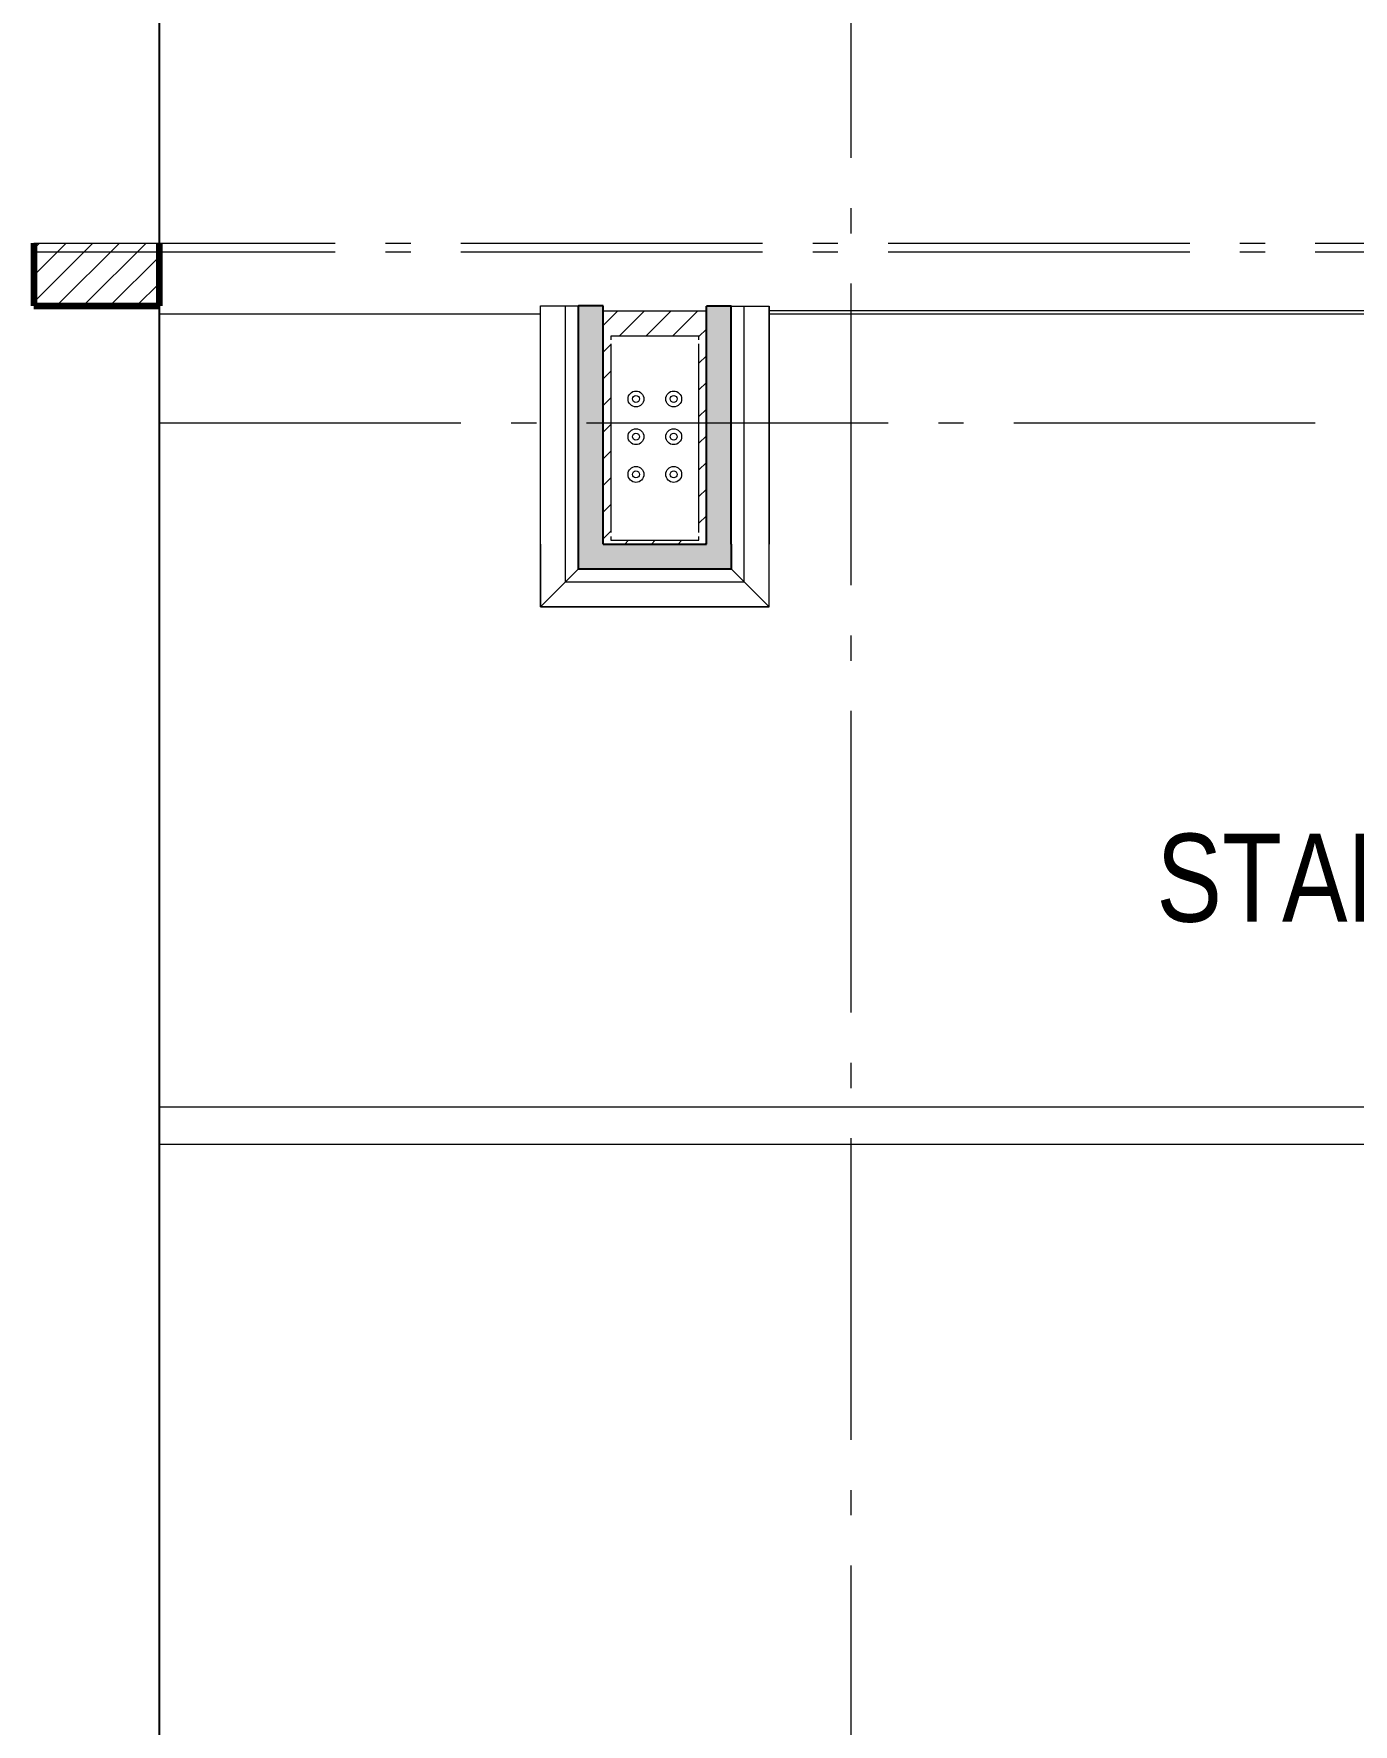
# Model space of a CAD drawing. Header units: millimetres. Extents: x -187347 to 135007, y -6415 to 292048.
# Drawn here: x -90191 to -84941, y 98878 to 105603 of the extents above; entities that cross this region are included whole.
import ezdxf

# ---------------------------------------------------------------- set-up
doc = ezdxf.new("R2010")
doc.units = ezdxf.units.MM
doc.header["$LTSCALE"] = 100
doc.linetypes.add('Z_LINE-CNTR', pattern=[17, 12, -2, 1, -2])
for name, color, linetype, lineweight in [('A-AREA-IDEN', 7, 'Continuous', 5), ('A-FLOR', 7, 'Continuous', 5), ('A-WALL', 7, 'Continuous', 5), ('A-WALL-FNSH', 7, 'Continuous', 5), ('A-WALL-PATT', 7, 'Continuous', 5), ('S-COLS', 7, 'Continuous', 5), ('S-FSTN', 7, 'Continuous', 5), ('S-GRID', 7, 'Continuous', 5)]:
    doc.layers.add(name, color=color, linetype=linetype, lineweight=lineweight)
doc.layers.add('Tracklength', color=4, linetype='Continuous')
doc.styles.add('Arial_40', font='arial.ttf', dxfattribs={"width": 0.8, "height": 125})

# ---------------------------------------------------------------- blocks, each defined once
blk = doc.blocks.new('ODE_ST_M3_Concrete_Rectangular_Column_LOD3 - C500c500-V254-BLOCK WORK - GROUND FLOOR PLAN - FOR SITE')
at = {"layer": 'S-COLS', "true_color": 0xc0c0c0}
h = blk.add_hatch(dxfattribs=at)
h.set_pattern_fill('FP_1743', color=9, style=0, pattern_type=2)
h.set_pattern_definition([(45, (-122998.48, -715), (-53.03301, 53.03301), [])])
h.paths.add_polyline_path([(250, -250), (250, 0), (-250, 0), (-250, -250)])
at = {"layer": 'S-COLS', "lineweight": 100}
for p, q in [((-250, 0), (-250, -250)), ((250, -250), (250, 0)), ((-250, -250), (250, -250))]:
    blk.add_line(p, q, dxfattribs=at)
blk = doc.blocks.new('ODE_ST_M3_Base_Plate_Connection___Double_Row_14562_FREE_BOLT_LOD3 - BR630D-V274-BLOCK WORK - GROUND FLOOR PLAN - FOR SITE')
at = {"layer": 'S-FSTN'}
for p, q in [((-181.3, 406), (-181.3, 391)), ((168.7, 406), (-181.3, 406)), ((168.7, 391), (168.7, 406)), ((-181.3, 375), (-181.3, -375)), ((168.7, -375), (168.7, 375)), ((-181.3, -391), (-181.3, -406)), ((168.7, -406), (168.7, -391)), ((-181.3, -406), (168.7, -406))]:
    blk.add_line(p, q, dxfattribs=at)
blk = doc.blocks.new('Hex Head - 16mmØ BOLT-30449151-BLOCK WORK - GROUND FLOOR PLAN - FOR SITE')
at = {"layer": 'S-FSTN'}
for radius, start, end in [(31.7, 0, 180), (13.5, 0, 180), (31.7, 180, 360), (13.5, 180, 360)]:
    blk.add_arc((9.5, 0), radius, start, end, dxfattribs=at)
blk = doc.blocks.new('Hex Head - 30mmØ BOLT-30457584-BLOCK WORK - GROUND FLOOR PLAN - FOR SITE')
at = {"layer": 'S-FSTN'}
for radius, start, end in [(31.7, 0, 180), (13.5, 0, 180), (31.7, 180, 360), (13.5, 180, 360)]:
    blk.add_arc((9.5, 0), radius, start, end, dxfattribs=at)

msp = doc.modelspace()

# ---------------------------------------------------------------- hatches: boundary and pattern name
at = {"layer": 'A-WALL-PATT', "true_color": 0xb8ffa6}
h = msp.add_hatch(color=71, dxfattribs=at)
h.paths.add_polyline_path([(-88024.1, 103473.8), (-88024.1, 103572.2), (-88024.9, 103572.2), (-88024.9, 103473.8)])
h.paths.add_polyline_path([(-88024.1, 103573), (-88024.1, 104520), (-88024.9, 104520), (-88024.9, 103573)])
at = {"layer": 'A-WALL-PATT'}
h = msp.add_hatch(dxfattribs=at)
h.set_pattern_fill('FP_338', color=256, angle=67.38013, style=0, pattern_type=2)
h.set_pattern_definition([(157.38, (-87944.69, 104050.564), (-50.7995, 0.0003), [13.208, -647.192]), (157.38, (-87944.69, 104101.363), (-50.79954, 0.0003), [13.208, -647.192]), (157.38, (-87944.69, 104152.163), (-50.79954, 0.0003), [13.208, -647.192]), (157.38, (-87944.69, 104202.963), (-50.79954, 0.0003), [13.208, -647.192]), (157.38, (-87944.69, 104253.763), (-50.79954, 0.0003), [13.208, -647.192]), (202.249, (-87944.69, 104093.235), (-50.8004, 0.00024), [12.075, -1195.427]), (202.249, (-87944.69, 104144.035), (-50.8004, 0.00024), [12.075, -1195.427]), (202.249, (-87944.69, 104194.835), (-50.80037, 0.00024), [12.075, -1195.427]), (202.249, (-87944.69, 104245.635), (-50.80037, 0.00024), [12.075, -1195.427]), (202.249, (-87944.69, 104296.435), (-50.80037, 0.00024), [12.075, -1195.427]), (202.249, (-87944.69, 104347.235), (-50.80037, 0.00024), [12.075, -1195.427]), (202.2491, (-87944.69, 104398.035), (-50.80037, 0.00024), [12.075, -1195.427]), (202.2491, (-87944.69, 104448.835), (-50.80037, 0.00024), [12.075, -1195.427]), (202.2491, (-87944.69, 104499.636), (-50.80037, 0.00024), [12.075, -1195.427]), (337.751, (-87955.866, 104080.536), (-50.8004, -0.0005), [12.075, -1195.427]), (337.751, (-87955.866, 104131.335), (-50.8004, -0.0005), [12.075, -1195.427]), (337.751, (-87955.866, 104182.135), (-50.80037, -0.0005), [12.075, -1195.427]), (337.751, (-87955.866, 104232.935), (-50.80037, -0.0005), [12.075, -1195.427]), (337.751, (-87955.866, 104283.735), (-50.80037, -0.0005), [12.075, -1195.427]), (337.751, (-87955.866, 104334.535), (-50.80037, -0.0005), [12.075, -1195.427]), (337.751, (-87955.866, 104385.335), (-50.80037, -0.00048), [12.075, -1195.427]), (337.7511, (-87955.866, 104436.135), (-50.80037, -0.00048), [12.075, -1195.427]), (337.7511, (-87955.866, 104486.935), (-50.80037, -0.00048), [12.075, -1195.427]), (22.62, (-87956.882, 104062.755), (-50.7995, -0.00055), [13.208, -647.192]), (22.62, (-87956.882, 104113.555), (-50.79954, -0.00055), [13.208, -647.192]), (22.62, (-87956.882, 104164.355), (-50.79954, -0.00055), [13.208, -647.192]), (22.62, (-87956.882, 104215.155), (-50.79954, -0.00055), [13.208, -647.192]), (22.62, (-87956.882, 104265.955), (-50.79954, -0.00055), [13.208, -647.192]), (171.8701, (-87936.054, 104048.023), (-50.79954, -7e-05), [3.592, -355.618]), (158.198, (-87939.61, 104048.531), (-50.8005, 0.0002), [5.471, -268.095]), (158.198, (-87939.61, 104099.331), (-50.8005, 0.0002), [5.471, -268.095]), (21.801, (-87944.69, 104067.835), (-50.8005, 0.0004), [5.471, -268.095]), (21.801, (-87944.69, 104118.635), (-50.8005, 0.0004), [5.471, -268.095]), (8.1301, (-87939.61, 104069.867), (-50.79954, -0.00017), [3.592, -355.618]), (8.1301, (-87936.054, 104048.023), (-50.79954, -0.00017), [3.592, -355.618]), (26.565, (-87932.498, 104048.53), (-50.7999, -0.0005), [3.408, -110.184]), (45, (-87929.45, 104050.055), (-50.8, -0.0001), [3.592, -68.25]), (56.31, (-87926.91, 104052.595), (-50.8, -0.0005), [1.832, -181.33]), (56.31, (-87926.91, 104103.395), (-50.8, -0.0005), [1.832, -181.33]), (56.31, (-87926.91, 104154.195), (-50.8, -0.0005), [1.832, -181.33]), (71.565, (-87925.894, 104054.12), (-50.8, 0.0002), [1.676, -158.967]), (71.565, (-87925.894, 104104.92), (-50.7998, 0.0002), [1.676, -158.967]), (71.565, (-87925.894, 104155.72), (-50.7998, 0.0002), [1.676, -158.967]), (71.565, (-87925.386, 104055.643), (-50.8, 0.0002), [1.676, -158.967]), (71.565, (-87925.386, 104106.443), (-50.7998, 0.0002), [1.676, -158.967]), (71.565, (-87925.386, 104157.243), (-50.7998, 0.0002), [1.676, -158.967]), (90, (-87924.88, 104057.17), (-50.8, -0.0001), [4.064, -46.736]), (108.435, (-87924.88, 104061.23), (-50.8, -0.0005), [1.676, -158.967]), (108.435, (-87924.88, 104112.03), (-50.7998, -0.0005), [1.676, -158.967]), (108.435, (-87924.88, 104162.83), (-50.7998, -0.0005), [1.676, -158.967]), (108.435, (-87925.386, 104062.755), (-50.8, -0.0005), [1.676, -158.967]), (108.435, (-87925.386, 104113.555), (-50.7998, -0.0005), [1.676, -158.967]), (108.435, (-87925.386, 104164.355), (-50.7998, -0.0005), [1.676, -158.967]), (123.69, (-87925.894, 104064.28), (-50.8, 0.0002), [1.832, -181.33]), (123.69, (-87925.894, 104115.08), (-50.8, 0.0002), [1.832, -181.33]), (123.69, (-87925.894, 104165.88), (-50.8, 0.0002), [1.832, -181.33]), (135, (-87926.91, 104065.803), (-50.8, -0.0001), [3.592, -68.25]), (153.435, (-87929.45, 104068.343), (-50.7999, 0.0003), [3.408, -110.184]), (171.8701, (-87932.498, 104069.867), (-50.79954, -7e-05), [3.592, -355.618]), (171.8701, (-87936.054, 104073.4234), (-50.79954, -7e-05), [3.592, -355.618]), (158.198, (-87939.61, 104073.931), (-50.8005, 0.0002), [5.471, -268.095]), (158.198, (-87939.61, 104124.73), (-50.8005, 0.0002), [5.471, -268.095]), (21.801, (-87944.69, 104093.235), (-50.8005, 0.0004), [5.471, -268.095]), (21.801, (-87944.69, 104144.035), (-50.8005, 0.0004), [5.471, -268.095]), (8.1301, (-87939.61, 104095.2674), (-50.79954, -0.00017), [3.592, -355.618]), (8.1301, (-87936.054, 104073.4234), (-50.79954, -0.00017), [3.592, -355.618]), (26.565, (-87932.498, 104073.93), (-50.7999, -0.0005), [3.408, -110.184]), (45, (-87929.45, 104075.455), (-50.8, -0.0001), [3.592, -68.25]), (56.31, (-87926.91, 104077.995), (-50.8, -0.0005), [1.832, -181.33]), (56.31, (-87926.91, 104128.795), (-50.8, -0.0005), [1.832, -181.33]), (56.31, (-87926.91, 104179.595), (-50.8, -0.0005), [1.832, -181.33]), (71.565, (-87925.894, 104079.52), (-50.8, 0.0002), [1.676, -158.967]), (71.565, (-87925.894, 104130.32), (-50.7998, 0.0002), [1.676, -158.967]), (71.565, (-87925.894, 104181.12), (-50.7998, 0.0002), [1.676, -158.967]), (71.565, (-87925.386, 104081.044), (-50.8, 0.0002), [1.676, -158.967]), (71.565, (-87925.386, 104131.843), (-50.7998, 0.0002), [1.676, -158.967]), (71.565, (-87925.386, 104182.643), (-50.7998, 0.0002), [1.676, -158.967]), (90, (-87924.88, 104082.567), (-50.8, -0.0001), [4.064, -46.736]), (108.435, (-87924.88, 104086.63), (-50.7998, -0.0005), [1.676, -158.967]), (108.435, (-87924.88, 104137.43), (-50.7998, -0.0005), [1.676, -158.967]), (108.435, (-87924.88, 104188.23), (-50.7998, -0.0005), [1.676, -158.967]), (108.435, (-87925.386, 104088.155), (-50.7998, -0.0005), [1.676, -158.967]), (108.435, (-87925.386, 104138.955), (-50.7998, -0.0005), [1.676, -158.967]), (108.435, (-87925.386, 104189.755), (-50.7998, -0.0005), [1.676, -158.967]), (123.69, (-87925.894, 104089.68), (-50.8, 0.0002), [1.832, -181.33]), (123.69, (-87925.894, 104140.48), (-50.8, 0.0002), [1.832, -181.33]), (123.69, (-87925.894, 104191.28), (-50.8, 0.0002), [1.832, -181.33]), (135, (-87926.91, 104091.203), (-50.8, -0.0001), [3.592, -68.25]), (153.435, (-87929.45, 104093.744), (-50.7999, 0.0003), [3.408, -110.184]), (171.8701, (-87932.498, 104095.267), (-50.79954, -7e-05), [3.592, -355.618]), (171.8701, (-87964.502, 104060.723), (-50.79954, -7e-05), [3.592, -355.618]), (153.435, (-87968.058, 104061.23), (-50.7999, 0.0003), [3.408, -110.184]), (135, (-87971.106, 104062.755), (-50.8, -0.0001), [3.592, -68.25]), (123.69, (-87973.646, 104065.295), (-50.8, 0.0002), [1.832, -181.33]), (123.69, (-87973.646, 104116.095), (-50.8, 0.0002), [1.832, -181.33]), (123.69, (-87973.646, 104166.895), (-50.8, 0.0002), [1.832, -181.33]), (108.435, (-87974.66, 104066.82), (-50.8, -0.0005), [1.676, -158.967]), (108.435, (-87974.66, 104117.62), (-50.7998, -0.0005), [1.676, -158.967]), (108.435, (-87974.66, 104168.42), (-50.7998, -0.0005), [1.676, -158.967]), (108.435, (-87975.17, 104068.343), (-50.8, -0.0005), [1.676, -158.967]), (108.435, (-87975.17, 104119.143), (-50.7998, -0.0005), [1.676, -158.967]), (108.435, (-87975.17, 104169.943), (-50.7998, -0.0005), [1.676, -158.967]), (90, (-87975.68, 104069.867), (-50.8, -0.0001), [4.064, -46.736]), (71.565, (-87975.68, 104073.93), (-50.8, 0.0002), [1.676, -158.967]), (71.565, (-87975.68, 104124.73), (-50.7998, 0.0002), [1.676, -158.967]), (71.565, (-87975.68, 104175.53), (-50.7998, 0.0002), [1.676, -158.967]), (71.565, (-87975.17, 104075.455), (-50.8, 0.0002), [1.676, -158.967]), (71.565, (-87975.17, 104126.255), (-50.7998, 0.0002), [1.676, -158.967]), (71.565, (-87975.17, 104177.055), (-50.7998, 0.0002), [1.676, -158.967]), (56.31, (-87974.66, 104076.98), (-50.8, -0.0005), [1.832, -181.33]), (56.31, (-87974.66, 104127.78), (-50.8, -0.0005), [1.832, -181.33]), (56.31, (-87974.662, 104178.58), (-50.8, -0.0005), [1.832, -181.33]), (45, (-87973.646, 104078.503), (-50.8, -0.0001), [3.592, -68.25]), (26.565, (-87971.106, 104081.043), (-50.7999, -0.0005), [3.408, -110.184]), (8.1301, (-87968.058, 104082.567), (-50.79954, -0.00017), [3.592, -355.618]), (8.1301, (-87964.502, 104060.723), (-50.79954, -0.00017), [3.592, -355.618]), (20.556, (-87960.946, 104061.231), (-50.8004, -0.0003), [4.34, -429.695]), (20.556, (-87960.946, 104112.031), (-50.8004, -0.0003), [4.34, -429.695]), (20.556, (-87960.946, 104162.83), (-50.8004, -0.0003), [4.34, -429.695]), (158.198, (-87955.866, 104080.536), (-50.8005, 0.0002), [5.471, -268.095]), (158.198, (-87955.866, 104131.335), (-50.8005, 0.0002), [5.471, -268.095]), (171.8701, (-87960.946, 104082.5666), (-50.79954, -7e-05), [3.592, -355.618]), (90, (-87975.68, 104046.5), (-50.8, -0.0001), [2.032, -48.768]), (71.565, (-87975.68, 104048.53), (-50.8, 0.0002), [1.676, -158.967]), (71.565, (-87975.68, 104099.33), (-50.7998, 0.0002), [1.676, -158.967]), (71.565, (-87975.68, 104150.13), (-50.7998, 0.0002), [1.676, -158.967]), (71.565, (-87975.17, 104050.056), (-50.8, 0.0002), [1.676, -158.967]), (71.565, (-87975.17, 104100.855), (-50.7998, 0.0002), [1.676, -158.967]), (71.565, (-87975.17, 104151.655), (-50.7998, 0.0002), [1.676, -158.967]), (56.31, (-87974.662, 104051.58), (-50.8, -0.0005), [1.832, -181.33]), (56.31, (-87974.66, 104102.38), (-50.8, -0.0005), [1.832, -181.33]), (56.31, (-87974.662, 104153.18), (-50.8, -0.0005), [1.832, -181.33]), (45, (-87973.646, 104053.103), (-50.8, -0.0001), [3.592, -68.25]), (26.565, (-87971.106, 104055.643), (-50.7999, -0.0005), [3.408, -110.184]), (8.1301, (-87968.058, 104057.167), (-50.79954, -0.00017), [3.592, -355.618]), (159.444, (-87956.882, 104055.644), (-50.8004, 7e-05), [4.34, -429.695]), (159.444, (-87956.882, 104106.443), (-50.8004, 7e-05), [4.34, -429.695]), (159.444, (-87956.882, 104157.243), (-50.8004, 7e-05), [4.34, -429.695]), (171.8701, (-87960.946, 104057.167), (-50.79954, -7e-05), [3.592, -355.618]), (171.8701, (-87964.502, 104086.123), (-50.79954, -7e-05), [3.592, -355.618]), (153.435, (-87968.058, 104086.63), (-50.7999, 0.0003), [3.408, -110.184]), (135, (-87971.106, 104088.155), (-50.8, -0.0001), [3.592, -68.25]), (123.69, (-87973.646, 104090.696), (-50.8, 0.0002), [1.832, -181.33]), (123.69, (-87973.646, 104141.495), (-50.8, 0.0002), [1.832, -181.33]), (123.69, (-87973.646, 104192.295), (-50.8, 0.0002), [1.832, -181.33]), (108.435, (-87974.66, 104092.22), (-50.7998, -0.0005), [1.676, -158.967]), (108.435, (-87974.66, 104143.02), (-50.7998, -0.0005), [1.676, -158.967]), (108.435, (-87974.66, 104193.82), (-50.7998, -0.0005), [1.676, -158.967]), (108.435, (-87975.17, 104093.743), (-50.7998, -0.0005), [1.676, -158.967]), (108.435, (-87975.17, 104144.543), (-50.7998, -0.0005), [1.676, -158.967]), (108.435, (-87975.17, 104195.344), (-50.7998, -0.0005), [1.676, -158.967]), (90, (-87975.68, 104095.267), (-50.8, -0.0001), [2.032, -48.768]), (8.1301, (-87964.502, 104086.123), (-50.79954, -0.00017), [3.592, -355.618]), (21.801, (-87960.946, 104086.631), (-50.8005, 0.0004), [5.471, -268.095]), (21.801, (-87960.946, 104137.431), (-50.8005, 0.0004), [5.471, -268.095])])
h.paths.add_polyline_path([(-88024.1, 103572.2), (-87925.7, 103572.2), (-87925.7, 104520), (-88024.1, 104520), (-88024.1, 103573)])
at = {"layer": 'A-WALL-PATT', "true_color": 0xb8ffa6}
for points in [[(-87925.7, 103573), (-87924.9, 103573), (-87924.9, 104520), (-87925.7, 104520), (-87925.7, 103639)], [(-87514.9, 103573), (-87514.1, 103573), (-87514.1, 104519), (-87514.9, 104519), (-87514.9, 103639)], [(-87713.2, 103572.2), (-87514.1, 103572.2), (-87514.9, 103573), (-87924.9, 103573), (-87925.7, 103572.2)], [(-87713.2, 103473), (-87415.7, 103473), (-87415.7, 103473.8), (-88024.1, 103473.8), (-88024.1, 103473)]]:
    msp.add_hatch(color=71, dxfattribs=at).paths.add_polyline_path(points)
at = {"layer": 'A-WALL-PATT'}
h = msp.add_hatch(dxfattribs=at)
h.set_pattern_fill('FP_336', color=256, angle=67.38013, style=0, pattern_type=2)
h.set_pattern_definition([(337.38, (-87495.066, 104041.936), (50.7995, -0.0003), [13.208, -647.192]), (337.38, (-87495.066, 103991.135), (50.79954, -0.0003), [13.208, -647.192]), (337.38, (-87495.066, 103940.335), (50.79954, -0.0003), [13.208, -647.192]), (337.38, (-87495.066, 103889.535), (50.79954, -0.0003), [13.208, -647.192]), (337.38, (-87495.066, 103838.735), (50.79954, -0.0003), [13.208, -647.192]), (22.249, (-87495.066, 103999.263), (50.8004, -0.00024), [12.075, -1195.427]), (22.249, (-87495.066, 103948.463), (50.8004, -0.00024), [12.075, -1195.427]), (22.249, (-87495.066, 103897.663), (50.80037, -0.00024), [12.075, -1195.427]), (22.249, (-87495.066, 103846.863), (50.80037, -0.00024), [12.075, -1195.427]), (22.249, (-87495.066, 103796.063), (50.80037, -0.00024), [12.075, -1195.427]), (22.249, (-87495.066, 103745.263), (50.80037, -0.00024), [12.075, -1195.427]), (22.2491, (-87495.066, 103694.463), (50.80037, -0.00024), [12.075, -1195.427]), (22.2491, (-87495.066, 103643.663), (50.80037, -0.00024), [12.075, -1195.427]), (22.2491, (-87495.066, 103592.864), (50.80037, -0.00024), [12.075, -1195.427]), (157.751, (-87483.89, 104011.964), (50.8004, 0.0005), [12.075, -1195.427]), (157.751, (-87483.89, 103961.163), (50.8004, 0.0005), [12.075, -1195.427]), (157.751, (-87483.89, 103910.363), (50.80037, 0.0005), [12.075, -1195.427]), (157.751, (-87483.89, 103859.563), (50.80037, 0.0005), [12.075, -1195.427]), (157.751, (-87483.89, 103808.763), (50.80037, 0.0005), [12.075, -1195.427]), (157.751, (-87483.89, 103757.963), (50.80037, 0.0005), [12.075, -1195.427]), (157.751, (-87483.89, 103707.163), (50.80037, 0.00048), [12.075, -1195.427]), (157.7511, (-87483.89, 103656.363), (50.80037, 0.00048), [12.075, -1195.427]), (157.7511, (-87483.89, 103605.563), (50.80037, 0.00048), [12.075, -1195.427]), (202.62, (-87482.874, 104029.743), (50.7995, 0.00055), [13.208, -647.192]), (202.62, (-87482.874, 103978.943), (50.79954, 0.00055), [13.208, -647.192]), (202.62, (-87482.874, 103928.143), (50.79954, 0.00055), [13.208, -647.192]), (202.62, (-87482.874, 103877.343), (50.79954, 0.00055), [13.208, -647.192]), (202.62, (-87482.874, 103826.543), (50.79954, 0.00055), [13.208, -647.192]), (351.8701, (-87503.702, 104044.4754), (50.79954, 7e-05), [3.592, -355.618]), (338.198, (-87500.146, 104043.967), (50.8005, -0.0002), [5.471, -268.095]), (338.198, (-87500.146, 103993.167), (50.8005, -0.0002), [5.471, -268.095]), (201.801, (-87495.066, 104024.663), (50.8005, -0.0004), [5.471, -268.095]), (201.801, (-87495.066, 103973.863), (50.8005, -0.0004), [5.471, -268.095]), (188.1301, (-87500.146, 104022.6314), (50.79954, 0.00017), [3.592, -355.618]), (188.1301, (-87503.702, 104044.4754), (50.79954, 0.00017), [3.592, -355.618]), (206.565, (-87507.258, 104043.967), (50.7999, 0.0005), [3.408, -110.184]), (225, (-87510.306, 104042.443), (50.8, 0.0001), [3.592, -68.25]), (236.31, (-87512.846, 104039.903), (50.8, 0.0005), [1.832, -181.33]), (236.31, (-87512.846, 103989.103), (50.8, 0.0005), [1.832, -181.33]), (236.31, (-87512.846, 103938.303), (50.8, 0.0005), [1.832, -181.33]), (251.565, (-87513.86, 104038.38), (50.8, -0.0002), [1.676, -158.967]), (251.565, (-87513.86, 103987.58), (50.7998, -0.0002), [1.676, -158.967]), (251.565, (-87513.86, 103936.78), (50.7998, -0.0002), [1.676, -158.967]), (251.565, (-87514.37, 104036.855), (50.8, -0.0002), [1.676, -158.967]), (251.565, (-87514.37, 103986.055), (50.7998, -0.0002), [1.676, -158.967]), (251.565, (-87514.37, 103935.255), (50.7998, -0.0002), [1.676, -158.967]), (270, (-87514.88, 104035.33), (50.8, 0.0001), [4.064, -46.736]), (288.435, (-87514.88, 104031.267), (50.8, 0.0005), [1.676, -158.967]), (288.435, (-87514.88, 103980.467), (50.7998, 0.0005), [1.676, -158.967]), (288.435, (-87514.88, 103929.67), (50.7998, 0.0005), [1.676, -158.967]), (288.435, (-87514.37, 104029.743), (50.8, 0.0005), [1.676, -158.967]), (288.435, (-87514.37, 103978.943), (50.7998, 0.0005), [1.676, -158.967]), (288.435, (-87514.37, 103928.143), (50.7998, 0.0005), [1.676, -158.967]), (303.69, (-87513.86, 104028.22), (50.8, -0.0002), [1.832, -181.33]), (303.69, (-87513.862, 103977.42), (50.8, -0.0002), [1.832, -181.33]), (303.69, (-87513.86, 103926.62), (50.8, -0.0002), [1.832, -181.33]), (315, (-87512.846, 104026.695), (50.8, 0.0001), [3.592, -68.25]), (333.435, (-87510.306, 104024.155), (50.7999, -0.0003), [3.408, -110.184]), (351.8701, (-87507.258, 104022.631), (50.79954, 7e-05), [3.592, -355.618]), (351.8701, (-87503.702, 104019.075), (50.79954, 7e-05), [3.592, -355.618]), (338.198, (-87500.146, 104018.567), (50.8005, -0.0002), [5.471, -268.095]), (338.198, (-87500.146, 103967.767), (50.8005, -0.0002), [5.471, -268.095]), (201.801, (-87495.066, 103999.263), (50.8005, -0.0004), [5.471, -268.095]), (201.801, (-87495.066, 103948.463), (50.8005, -0.0004), [5.471, -268.095]), (188.1301, (-87500.146, 103997.231), (50.79954, 0.00017), [3.592, -355.618]), (188.1301, (-87503.702, 104019.075), (50.79954, 0.00017), [3.592, -355.618]), (206.565, (-87507.258, 104018.567), (50.7999, 0.0005), [3.408, -110.184]), (225, (-87510.306, 104017.043), (50.8, 0.0001), [3.592, -68.25]), (236.31, (-87512.846, 104014.503), (50.8, 0.0005), [1.832, -181.33]), (236.31, (-87512.846, 103963.703), (50.8, 0.0005), [1.832, -181.33]), (236.31, (-87512.846, 103912.903), (50.8, 0.0005), [1.832, -181.33]), (251.565, (-87513.86, 104012.98), (50.8, -0.0002), [1.676, -158.967]), (251.565, (-87513.86, 103962.18), (50.7998, -0.0002), [1.676, -158.967]), (251.565, (-87513.86, 103911.38), (50.7998, -0.0002), [1.676, -158.967]), (251.565, (-87514.37, 104011.456), (50.8, -0.0002), [1.676, -158.967]), (251.565, (-87514.37, 103960.655), (50.7998, -0.0002), [1.676, -158.967]), (251.565, (-87514.37, 103909.855), (50.7998, -0.0002), [1.676, -158.967]), (270, (-87514.88, 104009.93), (50.8, 0.0001), [4.064, -46.736]), (288.435, (-87514.88, 104005.867), (50.7998, 0.0005), [1.676, -158.967]), (288.435, (-87514.88, 103955.067), (50.7998, 0.0005), [1.676, -158.967]), (288.435, (-87514.88, 103904.267), (50.7998, 0.0005), [1.676, -158.967]), (288.435, (-87514.37, 104004.343), (50.7998, 0.0005), [1.676, -158.967]), (288.435, (-87514.37, 103953.543), (50.7998, 0.0005), [1.676, -158.967]), (288.435, (-87514.37, 103902.743), (50.7998, 0.0005), [1.676, -158.967]), (303.69, (-87513.86, 104002.82), (50.8, -0.0002), [1.832, -181.33]), (303.69, (-87513.862, 103952.02), (50.8, -0.0002), [1.832, -181.33]), (303.69, (-87513.86, 103901.22), (50.8, -0.0002), [1.832, -181.33]), (315, (-87512.846, 104001.295), (50.8, 0.0001), [3.592, -68.25]), (333.435, (-87510.306, 103998.756), (50.7999, -0.0003), [3.408, -110.184]), (351.8701, (-87507.258, 103997.231), (50.79954, 7e-05), [3.592, -355.618]), (351.8701, (-87475.254, 104031.775), (50.79954, 7e-05), [3.592, -355.618]), (333.435, (-87471.698, 104031.267), (50.7999, -0.0003), [3.408, -110.184]), (315, (-87468.65, 104029.743), (50.8, 0.0001), [3.592, -68.25]), (303.69, (-87466.11, 104027.203), (50.8, -0.0002), [1.832, -181.33]), (303.69, (-87466.11, 103976.403), (50.8, -0.0002), [1.832, -181.33]), (303.69, (-87466.11, 103925.603), (50.8, -0.0002), [1.832, -181.33]), (288.435, (-87465.094, 104025.68), (50.8, 0.0005), [1.676, -158.967]), (288.435, (-87465.094, 103974.88), (50.7998, 0.0005), [1.676, -158.967]), (288.435, (-87465.094, 103924.08), (50.7998, 0.0005), [1.676, -158.967]), (288.435, (-87464.586, 104024.155), (50.8, 0.0005), [1.676, -158.967]), (288.435, (-87464.586, 103973.355), (50.7998, 0.0005), [1.676, -158.967]), (288.435, (-87464.586, 103922.555), (50.7998, 0.0005), [1.676, -158.967]), (270, (-87464.08, 104022.63), (50.8, 0.0001), [4.064, -46.736]), (251.565, (-87464.08, 104018.57), (50.8, -0.0002), [1.676, -158.967]), (251.565, (-87464.08, 103967.767), (50.7998, -0.0002), [1.676, -158.967]), (251.565, (-87464.08, 103916.967), (50.7998, -0.0002), [1.676, -158.967]), (251.565, (-87464.586, 104017.043), (50.8, -0.0002), [1.676, -158.967]), (251.565, (-87464.586, 103966.243), (50.7998, -0.0002), [1.676, -158.967]), (251.565, (-87464.586, 103915.443), (50.7998, -0.0002), [1.676, -158.967]), (236.31, (-87465.094, 104015.52), (50.8, 0.0005), [1.832, -181.33]), (236.31, (-87465.094, 103964.72), (50.8, 0.0005), [1.832, -181.33]), (236.31, (-87465.094, 103913.92), (50.8, 0.0005), [1.832, -181.33]), (225, (-87466.11, 104013.995), (50.8, 0.0001), [3.592, -68.25]), (206.565, (-87468.65, 104011.455), (50.7999, 0.0005), [3.408, -110.184]), (188.1301, (-87471.698, 104009.931), (50.79954, 0.00017), [3.592, -355.618]), (188.1301, (-87475.254, 104031.775), (50.79954, 0.00017), [3.592, -355.618]), (200.556, (-87478.81, 104031.267), (50.8004, 0.0003), [4.34, -429.695]), (200.556, (-87478.81, 103980.467), (50.8004, 0.0003), [4.34, -429.695]), (200.556, (-87478.81, 103929.667), (50.8004, 0.0003), [4.34, -429.695]), (338.198, (-87483.89, 104011.964), (50.8005, -0.0002), [5.471, -268.095]), (338.198, (-87483.89, 103961.163), (50.8005, -0.0002), [5.471, -268.095]), (351.8701, (-87478.81, 104009.9314), (50.79954, 7e-05), [3.592, -355.618]), (270, (-87464.08, 104046), (50.8, 0.0001), [2.032, -48.768]), (251.565, (-87464.08, 104043.967), (50.8, -0.0002), [1.676, -158.967]), (251.565, (-87464.08, 103993.167), (50.7998, -0.0002), [1.676, -158.967]), (251.565, (-87464.08, 103942.367), (50.7998, -0.0002), [1.676, -158.967]), (251.565, (-87464.586, 104042.444), (50.8, -0.0002), [1.676, -158.967]), (251.565, (-87464.586, 103991.643), (50.7998, -0.0002), [1.676, -158.967]), (251.565, (-87464.586, 103940.843), (50.7998, -0.0002), [1.676, -158.967]), (236.31, (-87465.094, 104040.92), (50.8, 0.0005), [1.832, -181.33]), (236.31, (-87465.094, 103990.12), (50.8, 0.0005), [1.832, -181.33]), (236.31, (-87465.094, 103939.32), (50.8, 0.0005), [1.832, -181.33]), (225, (-87466.11, 104039.395), (50.8, 0.0001), [3.592, -68.25]), (206.565, (-87468.65, 104036.855), (50.7999, 0.0005), [3.408, -110.184]), (188.1301, (-87471.698, 104035.331), (50.79954, 0.00017), [3.592, -355.618]), (339.444, (-87482.874, 104036.856), (50.8004, -7e-05), [4.34, -429.695]), (339.444, (-87482.874, 103986.055), (50.8004, -7e-05), [4.34, -429.695]), (339.444, (-87482.874, 103935.255), (50.8004, -7e-05), [4.34, -429.695]), (351.8701, (-87478.81, 104035.331), (50.79954, 7e-05), [3.592, -355.618]), (351.8701, (-87475.254, 104006.375), (50.79954, 7e-05), [3.592, -355.618]), (333.435, (-87471.698, 104005.867), (50.7999, -0.0003), [3.408, -110.184]), (315, (-87468.65, 104004.343), (50.8, 0.0001), [3.592, -68.25]), (303.69, (-87466.11, 104001.804), (50.8, -0.0002), [1.832, -181.33]), (303.69, (-87466.11, 103951.003), (50.8, -0.0002), [1.832, -181.33]), (303.69, (-87466.11, 103900.203), (50.8, -0.0002), [1.832, -181.33]), (288.435, (-87465.094, 104000.28), (50.7998, 0.0005), [1.676, -158.967]), (288.435, (-87465.094, 103949.48), (50.7998, 0.0005), [1.676, -158.967]), (288.435, (-87465.094, 103898.68), (50.7998, 0.0005), [1.676, -158.967]), (288.435, (-87464.586, 103998.755), (50.7998, 0.0005), [1.676, -158.967]), (288.435, (-87464.586, 103947.955), (50.7998, 0.0005), [1.676, -158.967]), (288.435, (-87464.586, 103897.156), (50.7998, 0.0005), [1.676, -158.967]), (270, (-87464.08, 103997.23), (50.8, 0.0001), [2.032, -48.768]), (188.1301, (-87475.254, 104006.375), (50.79954, 0.00017), [3.592, -355.618]), (201.801, (-87478.81, 104005.867), (50.8005, -0.0004), [5.471, -268.095]), (201.801, (-87478.81, 103955.067), (50.8005, -0.0004), [5.471, -268.095])])
h.paths.add_polyline_path([(-87415.7, 103572.2), (-87415.7, 104519), (-87514.1, 104519), (-87514.1, 103572.2)])
at = {"layer": 'A-WALL-PATT', "true_color": 0xb8ffa6}
h = msp.add_hatch(color=71, dxfattribs=at)
h.paths.add_polyline_path([(-87414.9, 103473.8), (-87414.9, 103572.2), (-87415.7, 103572.2), (-87415.7, 103473.8)])
h.paths.add_polyline_path([(-87414.9, 103573), (-87414.9, 104519), (-87415.7, 104519), (-87415.7, 103573)])
at = {"layer": 'A-WALL-PATT'}
h = msp.add_hatch(dxfattribs=at)
h.set_pattern_fill('FP_337', color=256, angle=-292.61987, style=0, pattern_type=2)
h.set_pattern_definition([(247.38, (-87723.942, 103553.187), (-0.0003, -50.7995), [13.208, -647.192]), (247.38, (-87774.742, 103553.187), (-0.0003, -50.7995), [13.208, -647.192]), (247.38, (-87825.542, 103553.187), (-0.0003, -50.7995), [13.208, -647.192]), (247.38, (-87876.342, 103553.187), (-0.0003, -50.7995), [13.208, -647.192]), (247.38, (-87927.142, 103553.187), (-0.0003, -50.79954), [13.208, -647.192]), (292.249, (-87766.614, 103553.187), (-0.0002, -50.8004), [12.075, -1195.427]), (292.249, (-87817.414, 103553.188), (-0.0002, -50.8004), [12.075, -1195.427]), (292.249, (-87868.214, 103553.187), (-0.0002, -50.8004), [12.075, -1195.427]), (292.249, (-87919.014, 103553.187), (-0.00024, -50.8004), [12.075, -1195.427]), (292.249, (-87969.814, 103553.187), (-0.00024, -50.8004), [12.075, -1195.427]), (292.249, (-88020.614, 103553.187), (-0.00024, -50.80037), [12.075, -1195.427]), (292.249, (-88071.414, 103553.187), (-0.00024, -50.80037), [12.075, -1195.427]), (292.249, (-88122.214, 103553.187), (-0.00024, -50.80037), [12.075, -1195.427]), (292.249, (-88173.014, 103553.187), (-0.00024, -50.80037), [12.075, -1195.427]), (67.751, (-87753.914, 103542.01), (0.0005, -50.8004), [12.075, -1195.427]), (67.751, (-87804.714, 103542.011), (0.0005, -50.8004), [12.075, -1195.427]), (67.751, (-87855.514, 103542.01), (0.0005, -50.8004), [12.075, -1195.427]), (67.751, (-87906.314, 103542.011), (0.0005, -50.8004), [12.075, -1195.427]), (67.751, (-87957.114, 103542.01), (0.0005, -50.8004), [12.075, -1195.427]), (67.751, (-88007.914, 103542.011), (0.0005, -50.8004), [12.075, -1195.427]), (67.751, (-88058.714, 103542.012), (0.0005, -50.80037), [12.075, -1195.427]), (67.751, (-88109.514, 103542.011), (0.0005, -50.80037), [12.075, -1195.427]), (67.751, (-88160.314, 103542.011), (0.0005, -50.80037), [12.075, -1195.427]), (112.62, (-87736.134, 103540.995), (0.0005, -50.7995), [13.208, -647.192]), (112.62, (-87786.934, 103540.995), (0.0005, -50.7995), [13.208, -647.192]), (112.62, (-87837.734, 103540.995), (0.00055, -50.7995), [13.208, -647.192]), (112.62, (-87888.534, 103540.996), (0.00055, -50.7995), [13.208, -647.192]), (112.62, (-87939.334, 103540.995), (0.00055, -50.79954), [13.208, -647.192]), (261.8701, (-87721.402, 103561.823), (7e-05, -50.79954), [3.592, -355.618]), (248.198, (-87721.91, 103558.267), (-0.0002, -50.8005), [5.471, -268.095]), (248.198, (-87772.71, 103558.267), (-0.0002, -50.8005), [5.471, -268.095]), (111.801, (-87741.214, 103553.187), (-0.0004, -50.8005), [5.471, -268.095]), (111.801, (-87792.014, 103553.187), (-0.0004, -50.8005), [5.471, -268.095]), (98.1301, (-87743.246, 103558.267), (0.00017, -50.79954), [3.592, -355.618]), (98.1301, (-87721.402, 103561.823), (0.00017, -50.79954), [3.592, -355.618]), (116.565, (-87721.91, 103565.38), (0.0005, -50.7999), [3.408, -110.184]), (135, (-87723.434, 103568.427), (0.0001, -50.8), [3.592, -68.25]), (146.31, (-87725.974, 103570.967), (0.0005, -50.8), [1.832, -181.33]), (146.31, (-87776.774, 103570.967), (0.0005, -50.8), [1.832, -181.33]), (146.31, (-87827.574, 103570.967), (0.0005, -50.8), [1.832, -181.33]), (161.565, (-87727.498, 103571.983), (-0.0002, -50.8), [1.676, -158.967]), (161.565, (-87778.3, 103571.983), (-0.0002, -50.8), [1.676, -158.967]), (161.565, (-87829.1, 103571.983), (-0.0002, -50.8), [1.676, -158.967]), (161.565, (-87729.02, 103572.49), (-0.0002, -50.8), [1.676, -158.967]), (161.565, (-87779.82, 103572.49), (-0.0002, -50.8), [1.676, -158.967]), (161.565, (-87830.62, 103572.49), (-0.0002, -50.8), [1.676, -158.967]), (180, (-87730.546, 103573), (0.0001, -50.8), [4.064, -46.736]), (198.435, (-87734.61, 103573), (0.0005, -50.8), [1.676, -158.967]), (198.435, (-87785.41, 103573), (0.0005, -50.8), [1.676, -158.967]), (198.435, (-87836.21, 103573), (0.0005, -50.8), [1.676, -158.967]), (198.435, (-87736.134, 103572.49), (0.0005, -50.8), [1.676, -158.967]), (198.435, (-87786.934, 103572.49), (0.0005, -50.8), [1.676, -158.967]), (198.435, (-87837.734, 103572.49), (0.0005, -50.8), [1.676, -158.967]), (213.69, (-87737.66, 103571.983), (-0.0002, -50.8), [1.832, -181.33]), (213.69, (-87788.458, 103571.983), (-0.0002, -50.8), [1.832, -181.33]), (213.69, (-87839.258, 103571.983), (-0.0002, -50.8), [1.832, -181.33]), (225, (-87739.182, 103570.967), (0.0001, -50.8), [3.592, -68.25]), (243.435, (-87741.722, 103568.428), (-0.0003, -50.7999), [3.408, -110.184]), (261.8701, (-87743.246, 103565.379), (7e-05, -50.79954), [3.592, -355.618]), (261.8701, (-87746.802, 103561.8235), (7e-05, -50.79954), [3.592, -355.618]), (248.198, (-87747.31, 103558.267), (-0.0002, -50.8005), [5.471, -268.095]), (248.198, (-87798.11, 103558.267), (-0.0002, -50.8005), [5.471, -268.095]), (111.801, (-87766.614, 103553.187), (-0.0004, -50.8005), [5.471, -268.095]), (111.801, (-87817.414, 103553.188), (-0.0004, -50.8005), [5.471, -268.095]), (98.1301, (-87768.646, 103558.2675), (0.00017, -50.79954), [3.592, -355.618]), (98.1301, (-87746.802, 103561.8235), (0.00017, -50.79954), [3.592, -355.618]), (116.565, (-87747.31, 103565.38), (0.0005, -50.7999), [3.408, -110.184]), (135, (-87748.834, 103568.427), (0.0001, -50.8), [3.592, -68.25]), (146.31, (-87751.374, 103570.967), (0.0005, -50.8), [1.832, -181.33]), (146.31, (-87802.174, 103570.967), (0.0005, -50.8), [1.832, -181.33]), (146.31, (-87852.974, 103570.967), (0.0005, -50.8), [1.832, -181.33]), (161.565, (-87752.9, 103571.984), (-0.0002, -50.8), [1.676, -158.967]), (161.565, (-87803.7, 103571.983), (-0.0002, -50.8), [1.676, -158.967]), (161.565, (-87854.5, 103571.983), (-0.0002, -50.8), [1.676, -158.967]), (161.565, (-87754.422, 103572.49), (-0.0002, -50.8), [1.676, -158.967]), (161.565, (-87805.22, 103572.49), (-0.0002, -50.8), [1.676, -158.967]), (161.565, (-87856.02, 103572.49), (-0.0002, -50.8), [1.676, -158.967]), (180, (-87755.946, 103573), (0.0001, -50.8), [4.064, -46.736]), (198.435, (-87760.01, 103573), (0.0005, -50.8), [1.676, -158.967]), (198.435, (-87810.81, 103573), (0.0005, -50.8), [1.676, -158.967]), (198.435, (-87861.61, 103573), (0.0005, -50.8), [1.676, -158.967]), (198.435, (-87761.534, 103572.49), (0.0005, -50.8), [1.676, -158.967]), (198.435, (-87812.334, 103572.49), (0.0005, -50.8), [1.676, -158.967]), (198.435, (-87863.134, 103572.49), (0.0005, -50.8), [1.676, -158.967]), (213.69, (-87763.06, 103571.983), (-0.0002, -50.8), [1.832, -181.33]), (213.69, (-87813.86, 103571.983), (-0.0002, -50.8), [1.832, -181.33]), (213.69, (-87864.66, 103571.983), (-0.0002, -50.8), [1.832, -181.33]), (225, (-87764.582, 103570.967), (0.0001, -50.8), [3.592, -68.25]), (243.435, (-87767.122, 103568.427), (-0.0003, -50.7999), [3.408, -110.184]), (261.8701, (-87768.646, 103565.3794), (7e-05, -50.79954), [3.592, -355.618]), (261.8701, (-87734.102, 103533.3754), (7e-05, -50.79954), [3.592, -355.618]), (243.435, (-87734.61, 103529.82), (-0.0003, -50.7999), [3.408, -110.184]), (225, (-87736.134, 103526.77), (0.0001, -50.8), [3.592, -68.25]), (213.69, (-87738.674, 103524.23), (-0.0002, -50.8), [1.832, -181.33]), (213.69, (-87789.474, 103524.23), (-0.0002, -50.8), [1.832, -181.33]), (213.69, (-87840.274, 103524.23), (-0.0002, -50.8), [1.832, -181.33]), (198.435, (-87740.2, 103523.216), (0.0005, -50.8), [1.676, -158.967]), (198.435, (-87791, 103523.215), (0.0005, -50.8), [1.676, -158.967]), (198.435, (-87841.8, 103523.215), (0.0005, -50.8), [1.676, -158.967]), (198.435, (-87741.72, 103522.707), (0.0005, -50.8), [1.676, -158.967]), (198.435, (-87792.52, 103522.707), (0.0005, -50.8), [1.676, -158.967]), (198.435, (-87843.32, 103522.71), (0.0005, -50.8), [1.676, -158.967]), (180, (-87743.246, 103522.2), (0.0001, -50.8), [4.064, -46.736]), (161.565, (-87747.31, 103522.2), (-0.0002, -50.8), [1.676, -158.967]), (161.565, (-87798.11, 103522.2), (-0.0002, -50.8), [1.676, -158.967]), (161.565, (-87848.91, 103522.2), (-0.0002, -50.8), [1.676, -158.967]), (161.565, (-87748.834, 103522.707), (-0.0002, -50.8), [1.676, -158.967]), (161.565, (-87799.634, 103522.707), (-0.0002, -50.8), [1.676, -158.967]), (161.565, (-87850.434, 103522.707), (-0.0002, -50.8), [1.676, -158.967]), (146.31, (-87750.36, 103523.215), (0.0005, -50.8), [1.832, -181.33]), (146.31, (-87801.16, 103523.215), (0.0005, -50.8), [1.832, -181.33]), (146.31, (-87851.96, 103523.215), (0.0005, -50.8), [1.832, -181.33]), (135, (-87751.882, 103524.23), (0.0001, -50.8), [3.592, -68.25]), (116.565, (-87754.422, 103526.77), (0.0005, -50.7999), [3.408, -110.184]), (98.1301, (-87755.946, 103529.8194), (0.00017, -50.79954), [3.592, -355.618]), (98.1301, (-87734.102, 103533.3754), (0.00017, -50.79954), [3.592, -355.618]), (110.556, (-87734.61, 103536.931), (0.0003, -50.8004), [4.34, -429.695]), (110.556, (-87785.41, 103536.93), (0.0003, -50.8004), [4.34, -429.695]), (110.556, (-87836.21, 103536.931), (0.0003, -50.8004), [4.34, -429.695]), (248.198, (-87753.914, 103542.01), (-0.0002, -50.8005), [5.471, -268.095]), (248.198, (-87804.714, 103542.011), (-0.0002, -50.8005), [5.471, -268.095]), (261.8701, (-87755.946, 103536.932), (7e-05, -50.79954), [3.592, -355.618]), (180, (-87719.88, 103522.2), (0.0001, -50.8), [2.032, -48.768]), (161.565, (-87721.91, 103522.2), (-0.0002, -50.8), [1.676, -158.967]), (161.565, (-87772.71, 103522.2), (-0.0002, -50.8), [1.676, -158.967]), (161.565, (-87823.51, 103522.2), (-0.0002, -50.8), [1.676, -158.967]), (161.565, (-87723.434, 103522.707), (-0.0002, -50.8), [1.676, -158.967]), (161.565, (-87774.234, 103522.707), (-0.0002, -50.8), [1.676, -158.967]), (161.565, (-87825.034, 103522.707), (-0.0002, -50.8), [1.676, -158.967]), (146.31, (-87724.96, 103523.215), (0.0005, -50.8), [1.832, -181.33]), (146.31, (-87775.758, 103523.215), (0.0005, -50.8), [1.832, -181.33]), (146.31, (-87826.558, 103523.215), (0.0005, -50.8), [1.832, -181.33]), (135, (-87726.48, 103524.23), (0.0001, -50.8), [3.592, -68.25]), (116.565, (-87729.022, 103526.77), (0.0005, -50.7999), [3.408, -110.184]), (98.1301, (-87730.546, 103529.819), (0.00017, -50.79954), [3.592, -355.618]), (249.444, (-87729.022, 103540.995), (-7e-05, -50.8004), [4.34, -429.695]), (249.444, (-87779.822, 103540.995), (-7e-05, -50.8004), [4.34, -429.695]), (249.444, (-87830.622, 103540.995), (-7e-05, -50.8004), [4.34, -429.695]), (261.8701, (-87730.5456, 103536.931), (7e-05, -50.79954), [3.592, -355.618]), (261.8701, (-87759.502, 103533.3746), (7e-05, -50.79954), [3.592, -355.618]), (243.435, (-87760.01, 103529.82), (-0.0003, -50.7999), [3.408, -110.184]), (225, (-87761.534, 103526.77), (0.0001, -50.8), [3.592, -68.25]), (213.69, (-87764.074, 103524.23), (-0.0002, -50.8), [1.832, -181.33]), (213.69, (-87814.874, 103524.23), (-0.0002, -50.8), [1.832, -181.33]), (213.69, (-87865.674, 103524.23), (-0.0002, -50.8), [1.832, -181.33]), (198.435, (-87765.6, 103523.215), (0.0005, -50.8), [1.676, -158.967]), (198.435, (-87816.4, 103523.215), (0.0005, -50.8), [1.676, -158.967]), (198.435, (-87867.2, 103523.215), (0.0005, -50.8), [1.676, -158.967]), (198.435, (-87767.12, 103522.707), (0.0005, -50.8), [1.676, -158.967]), (198.435, (-87817.92, 103522.707), (0.0005, -50.8), [1.676, -158.967]), (198.435, (-87868.722, 103522.707), (0.0005, -50.8), [1.676, -158.967]), (180, (-87768.646, 103522.2), (0.0001, -50.8), [2.032, -48.768]), (98.1301, (-87759.502, 103533.3746), (0.00017, -50.79954), [3.592, -355.618]), (111.801, (-87760.01, 103536.93), (-0.0004, -50.8005), [5.471, -268.095]), (111.801, (-87810.81, 103536.931), (-0.0004, -50.8005), [5.471, -268.095])])
h.paths.add_polyline_path([(-88024.1, 103473.8), (-87415.7, 103473.8), (-87415.7, 103572.2), (-88024.1, 103572.2)])
at = {"layer": 'S-COLS'}
h = msp.add_hatch(dxfattribs=at)
h.set_pattern_fill('FP_1528', color=256, style=0, pattern_type=2)
h.set_pattern_definition([(45, (-212939.88, 104055), (-53.03301, 53.03301), [])])
h.paths.add_polyline_path([(-87924.9, 103573), (-87514.9, 103573), (-87514.9, 104500), (-87924.9, 104500), (-87924.9, 103603)])
h.paths.add_polyline_path([(-87713.2, 103588), (-87894.9, 103588), (-87894.9, 104400), (-87544.9, 104400), (-87544.9, 103588)])

# ---------------------------------------------------------------- linework, layer by layer
at = {"layer": 'A-FLOR'}
for p, q in [((-88174.9, 104487.7), (-89691.4, 104487.7)), ((-81394.9, 104500), (-87264.9, 104500)), ((-81394.9, 104487.7), (-87264.9, 104487.7)), ((-89691.4, 101333.6), (-34989.9, 101333.6)), ((-34989.9, 101183.6), (-89691.4, 101183.6))]:
    msp.add_line(p, q, dxfattribs=at)
at = {"layer": 'A-WALL'}
for p, q in [((-88174.9, 103573), (-88174.9, 104520)), ((-88174.9, 104520), (-88074.9, 104520)), ((-88174.9, 103323), (-88174.9, 104520)), ((-88074.9, 104520), (-88024.9, 104520)), ((-88074.9, 103423), (-88074.9, 104520)), ((-87414.9, 104519), (-87364.9, 104519)), ((-87364.9, 104519), (-87264.9, 104519)), ((-87364.9, 103423), (-87364.9, 104519)), ((-87264.9, 104519), (-87264.9, 103573)), ((-87264.9, 103323), (-87264.9, 104519)), ((-88174.9, 103573), (-88174.9, 103323)), ((-87264.9, 103323), (-87264.9, 103573)), ((-88074.9, 103423), (-88024.1, 103473.8)), ((-88024.1, 103473.8), (-88074.9, 103423)), ((-88024.9, 103473.8), (-88024.9, 103473)), ((-88024.9, 103473), (-88024.1, 103473)), ((-87415.7, 103473.8), (-87364.9, 103423)), ((-87364.9, 103423), (-87415.7, 103473.8)), ((-87415.7, 103473), (-87414.9, 103473)), ((-87414.9, 103473), (-87414.9, 103473.8)), ((-88174.9, 103323), (-88074.9, 103423)), ((-88074.9, 103423), (-88174.9, 103323)), ((-88074.9, 103423), (-87364.9, 103423)), ((-87364.9, 103423), (-87264.9, 103323)), ((-87264.9, 103323), (-87364.9, 103423)), ((-87264.9, 103323), (-88174.9, 103323)), ((-88174.9, 103323), (-87264.9, 103323))]:
    msp.add_line(p, q, dxfattribs=at)
at = {"layer": 'A-WALL', "lineweight": 25}
for p, q in [((-87925.7, 104520), (-88024.1, 104520)), ((-88024.1, 103573), (-88024.1, 104520)), ((-87925.7, 103573), (-87925.7, 104520)), ((-87415.7, 104519), (-87514.1, 104519)), ((-87514.1, 103573), (-87514.1, 104519)), ((-87415.7, 103573), (-87415.7, 104519)), ((-88024.9, 103573), (-88024.9, 103572.2)), ((-88024.9, 103572.2), (-88024.9, 103473.8)), ((-88024.1, 103572.2), (-88024.9, 103572.2)), ((-88024.1, 103572.2), (-88024.1, 103573)), ((-88024.1, 103473.8), (-88024.1, 103572.2)), ((-87925.7, 103572.2), (-87925.7, 103573)), ((-87925.7, 103572.2), (-87514.1, 103572.2)), ((-87514.1, 103573), (-87514.1, 103572.2)), ((-87415.7, 103573), (-87415.7, 103572.2)), ((-87415.7, 103572.2), (-87415.7, 103473.8)), ((-87414.9, 103572.2), (-87415.7, 103572.2)), ((-87414.9, 103572.2), (-87414.9, 103573)), ((-87414.9, 103473.8), (-87414.9, 103572.2)), ((-88024.9, 103473.8), (-88024.1, 103473.8)), ((-88024.1, 103473.8), (-87415.7, 103473.8)), ((-88024.1, 103473), (-88024.1, 103473.8)), ((-87415.7, 103473.8), (-87415.7, 103473)), ((-87415.7, 103473.8), (-87414.9, 103473.8))]:
    msp.add_line(p, q, dxfattribs=at)
at = {"layer": 'A-WALL-FNSH'}
for p, q in [((-88024.9, 104520), (-88024.9, 103573)), ((-88024.1, 104520), (-88024.9, 104520)), ((-87924.9, 104520), (-87925.7, 104520)), ((-87924.9, 103573), (-87924.9, 104520)), ((-87514.9, 104519), (-87514.9, 103573)), ((-87514.1, 104519), (-87514.9, 104519)), ((-87414.9, 104519), (-87415.7, 104519)), ((-87414.9, 103573), (-87414.9, 104519)), ((-88024.9, 103573), (-88024.9, 103572.2)), ((-87514.9, 103573), (-87924.9, 103573)), ((-87414.9, 103572.2), (-87414.9, 103573)), ((-88024.9, 103473.8), (-88024.9, 103473)), ((-88024.9, 103473), (-87414.9, 103473)), ((-87414.9, 103473), (-87414.9, 103473.8))]:
    msp.add_line(p, q, dxfattribs=at)
at = {"layer": 'S-COLS'}
msp.add_line((-87924.9, 104500), (-87514.9, 104500), dxfattribs=at)
at = {"layer": 'S-GRID', "color": 152, "linetype": 'Z_LINE-CNTR'}
for p, q in [((-86939.9, 111408.8), (-86939.9, -6038.2)), ((-90191.4, 104770), (-18064, 104770)), ((-90191.4, 104735), (-18064, 104735)), ((-89691.4, 104055), (-18064, 104055))]:
    msp.add_line(p, q, dxfattribs=at)
at = {"layer": 'Tracklength'}
msp.add_lwpolyline([(-89691.4, 120387.9), (-18064, 120387.9), (-18064, -6038.2), (-89691.4, -6038.2)], close=True, dxfattribs=at)

# ---------------------------------------------------------------- block references
at = {"layer": 'S-COLS', "lineweight": 5}
msp.add_blockref('ODE_ST_M3_Concrete_Rectangular_Column_LOD3 - C500c500-V254-BLOCK WORK - GROUND FLOOR PLAN - FOR SITE', (-89941.4, 104770), dxfattribs=at)
at = {"layer": 'S-FSTN', "lineweight": 5}
msp.add_blockref('ODE_ST_M3_Base_Plate_Connection___Double_Row_14562_FREE_BOLT_LOD3 - BR630D-V274-BLOCK WORK - GROUND FLOOR PLAN - FOR SITE', (-87713.5, 103994), dxfattribs=at)
at = {"layer": 'S-FSTN', "lineweight": 5, "extrusion": (0, 0, -1), "rotation": 180}
for name, p in [('Hex Head - 30mmØ BOLT-30457584-BLOCK WORK - GROUND FLOOR PLAN - FOR SITE', (87804.4, 104150)), ('Hex Head - 16mmØ BOLT-30449151-BLOCK WORK - GROUND FLOOR PLAN - FOR SITE', (87654.4, 104150)), ('Hex Head - 30mmØ BOLT-30457584-BLOCK WORK - GROUND FLOOR PLAN - FOR SITE', (87804.4, 104000)), ('Hex Head - 16mmØ BOLT-30449151-BLOCK WORK - GROUND FLOOR PLAN - FOR SITE', (87654.4, 104000)), ('Hex Head - 30mmØ BOLT-30457584-BLOCK WORK - GROUND FLOOR PLAN - FOR SITE', (87804.4, 103850)), ('Hex Head - 16mmØ BOLT-30449151-BLOCK WORK - GROUND FLOOR PLAN - FOR SITE', (87654.4, 103850))]:
    msp.add_blockref(name, p, dxfattribs=at)

# ---------------------------------------------------------------- texts
at = {"layer": 'A-AREA-IDEN', "color": 7, "insert": (-85723.7, 102420.4), "char_height": 350, "width": 4150.856, "attachment_point": 1, "style": 'Arial_40'}
msp.add_mtext('STAFF CORRIDOR 02', dxfattribs=at)

doc.saveas('drawing.dxf')
